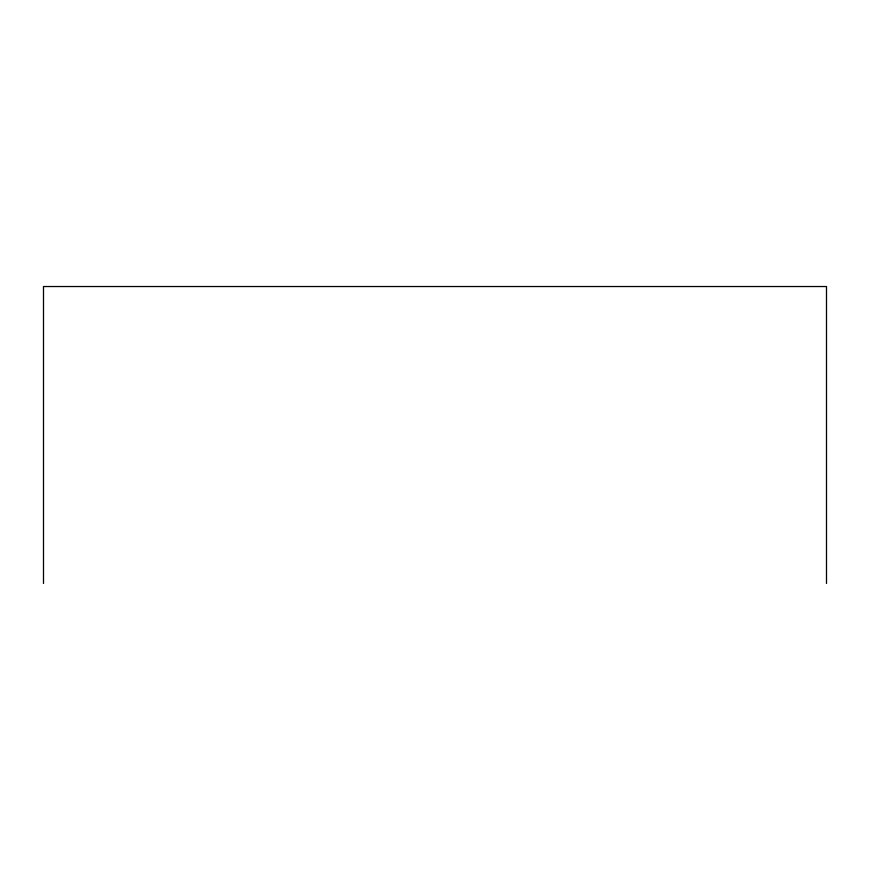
<?xml version="1.0" encoding="UTF-8"?>
<svg xmlns="http://www.w3.org/2000/svg" width="870" height="870" viewBox="0 0 870 870"><rect width="100%" height="100%" fill="white"/><g stroke="black" fill="none" stroke-linecap="round" stroke-linejoin="round"><path stroke-width="1.3" d="M826.5 583.476L826.5 286.524L43.5 286.524L43.5 583.476"/></g></svg>
